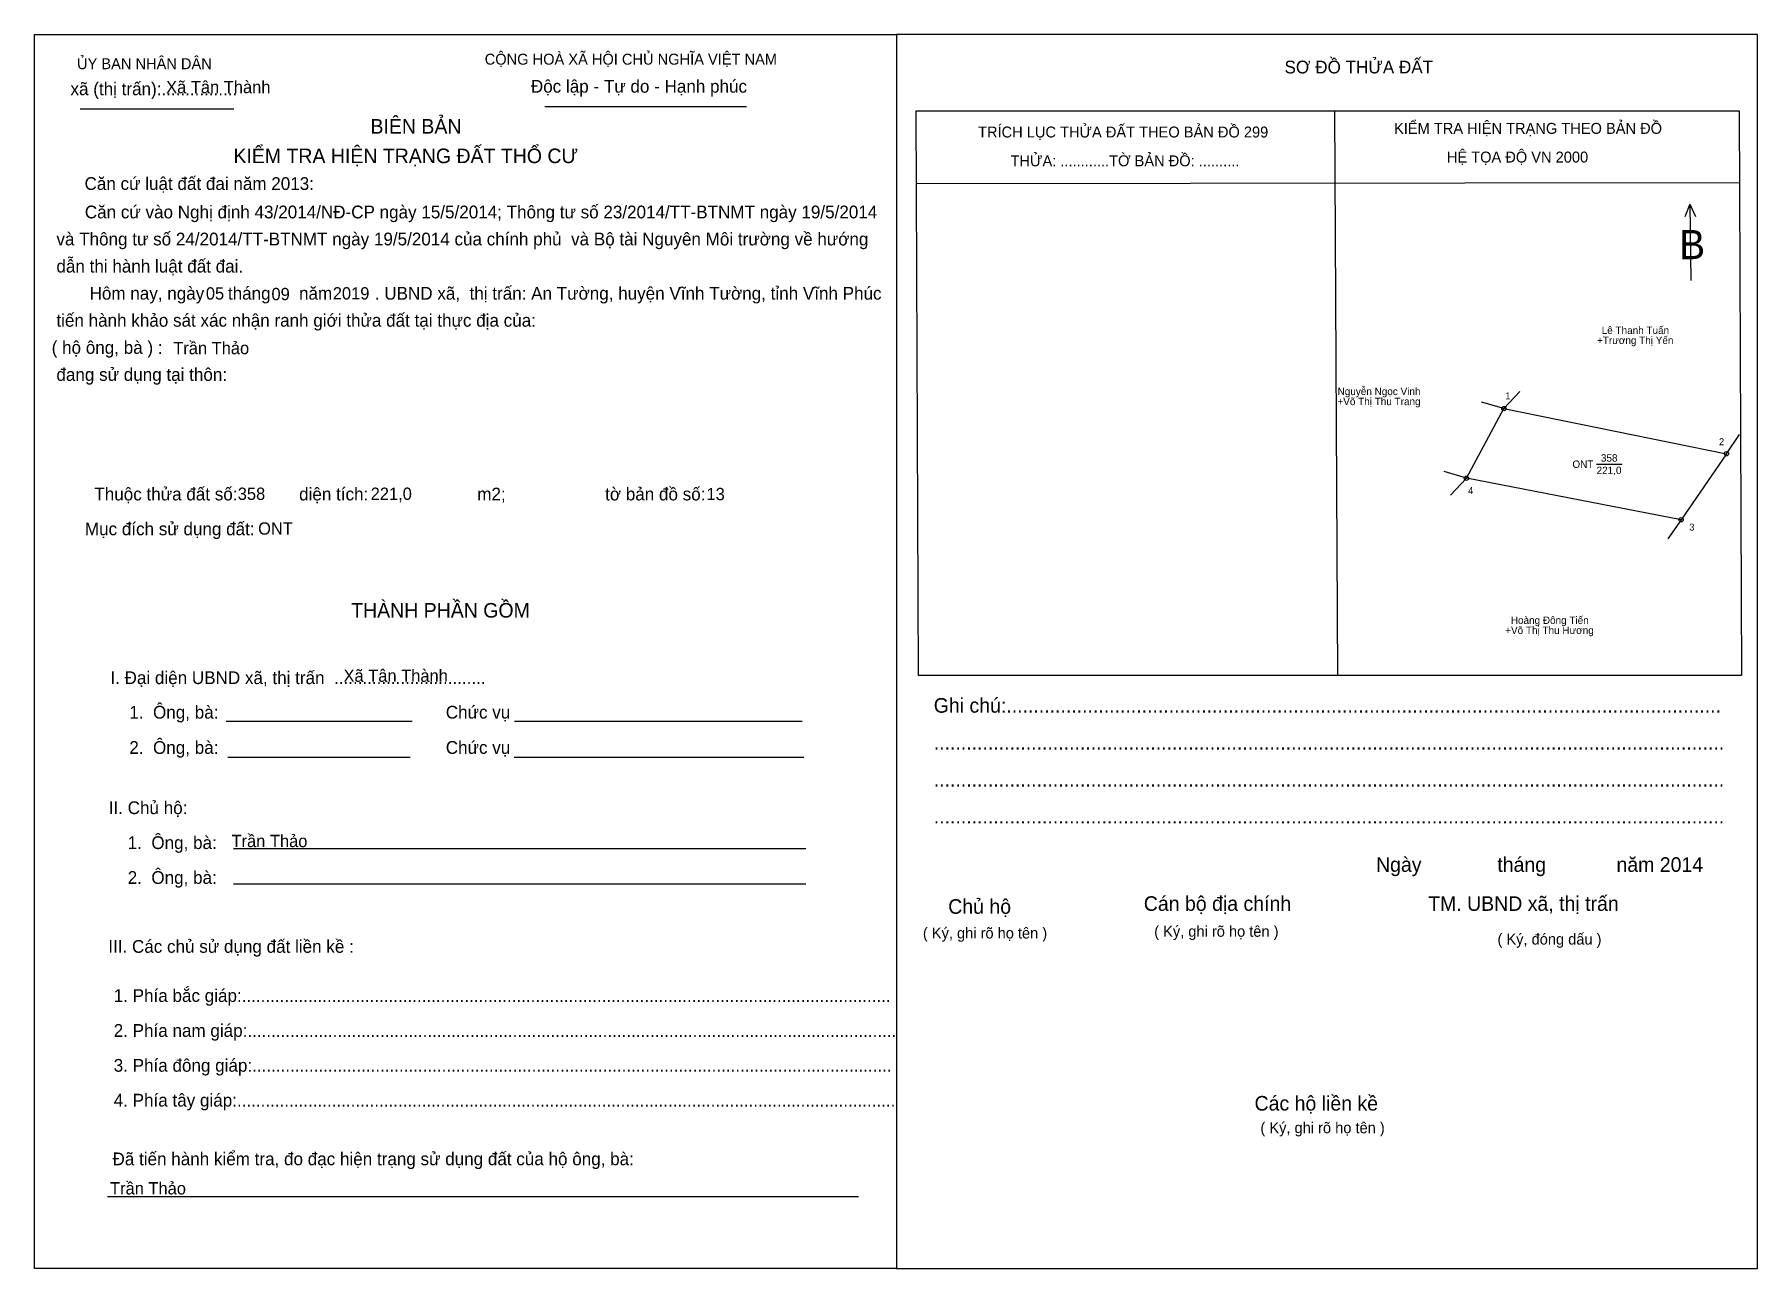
# Model space of a CAD drawing. Extents: x 540442 to 540641, y 1835139 to 1835281.
import ezdxf

# ---------------------------------------------------------------- set-up
doc = ezdxf.new("R2010")
doc.units = 0
for name, color, linetype in [('bbhtNoiDung', 7, 'Continuous'), ('bbhtTemplate', 7, 'Continuous'), ('CanhThua', 7, 'Continuous'), ('MocDinhThua', 7, 'Continuous'), ('NhanDiaChinhThua', 7, 'Continuous'), ('NhanTuCan', 7, 'Continuous'), ('RauThua', 7, 'Continuous'), ('SoHieuDinhThua', 7, 'Continuous')]:
    doc.layers.add(name, color=color, linetype=linetype)

msp = doc.modelspace()

# ---------------------------------------------------------------- linework, layer by layer
at = {"layer": 'bbhtTemplate'}
for p, q in [((540447.27, 1835272.57), (540465.01, 1835272.57)), ((540500.87, 1835272.81), (540524.15, 1835272.81)), ((540591.96, 1835272.34), (540592.29, 1835207.18)), ((540543.7, 1835263.96), (540638.61, 1835264.06)), ((540632.93, 1835261.55), (540632.37, 1835260.08)), ((540632.93, 1835261.55), (540633.6, 1835260.13)), ((540632.93, 1835261.55), (540633.03, 1835252.75)), ((540464.11, 1835201.93), (540485.59, 1835201.93)), ((540497.37, 1835201.93), (540530.54, 1835201.93)), ((540464.3, 1835197.77), (540485.36, 1835197.77)), ((540497.33, 1835197.77), (540530.73, 1835197.77)), ((540464.96, 1835187.21), (540530.97, 1835187.21)), ((540464.96, 1835183.14), (540530.97, 1835183.14)), ((540450.44, 1835147.09), (540537.07, 1835147.09))]:
    msp.add_line(p, q, dxfattribs=at)
for points in [[(540442.01, 1835138.76), (540442.01, 1835281.14), (540541.42, 1835281.14), (540541.42, 1835138.76)], [(540640.74, 1835138.76), (540640.74, 1835281.14), (540541.42, 1835281.14), (540541.42, 1835138.76)]]:
    msp.add_lwpolyline(points, close=True, dxfattribs=at)
for points in [[(540543.98, 1835207.18), (540543.7, 1835272.34), (540638.61, 1835272.34), (540638.9, 1835207.18)], [(540638.85, 1835207.18), (540543.93, 1835207.18)]]:
    msp.add_lwpolyline(points, dxfattribs=at)
at = {"layer": 'CanhThua'}
for p, q in [((540607.17, 1835229.94), (540611.5, 1835237.98)), ((540611.5, 1835237.98), (540637.15, 1835232.77)), ((540637.15, 1835232.77), (540631.92, 1835225.15)), ((540631.92, 1835225.15), (540607.17, 1835229.94))]:
    msp.add_line(p, q, dxfattribs=at)
at = {"layer": 'MocDinhThua'}
for centre in [(540611.5, 1835237.98), (540637.15, 1835232.77), (540607.17, 1835229.94), (540631.92, 1835225.15)]:
    msp.add_circle(centre, 0.25, dxfattribs=at)
at = {"layer": 'NhanDiaChinhThua'}
msp.add_line((540622.18, 1835231.56), (540625.12, 1835231.56), dxfattribs=at)
at = {"layer": 'RauThua'}
for p, q in [((540611.5, 1835237.98), (540608.92, 1835238.72)), ((540611.5, 1835237.98), (540613.33, 1835239.94)), ((540637.15, 1835232.77), (540638.66, 1835234.97)), ((540607.17, 1835229.94), (540604.6, 1835230.7)), ((540607.17, 1835229.94), (540605.34, 1835227.98)), ((540631.92, 1835225.15), (540630.41, 1835222.94))]:
    msp.add_line(p, q, dxfattribs=at)

# ---------------------------------------------------------------- texts
at = {"layer": 'bbhtNoiDung'}
for s, height, p in [('Xã Tân Thành', 1.4195, (540457.2, 1835274.36)), ('05', 1.419, (540461.78, 1835250.55)), ('09', 1.419, (540469.35, 1835250.48)), ('2019', 1.419, (540476.42, 1835250.56)), ('Trần Thảo', 1.419, (540458.02, 1835244.25)), ('358', 1.419, (540465.46, 1835227.44)), ('221,0', 1.419, (540480.79, 1835227.44)), ('13', 1.419, (540519.52, 1835227.41)), ('ONT', 1.419, (540467.81, 1835223.43)), ('Xã Tân Thành', 1.4195, (540477.66, 1835206.45)), ('Trần Thảo', 1.419, (540464.74, 1835187.38)), ('Trần Thảo', 1.419, (540450.73, 1835147.31))]:
    msp.add_text(s, height=height, dxfattribs=at).set_placement(p)
at = {"layer": 'bbhtTemplate'}
for s, height, p in [('ỦY BAN NHÂN DÂN', 1.2605, (540446.92, 1835277.13)), ('CỘNG HOÀ XÃ HỘI CHỦ NGHĨA VIỆT NAM', 1.2605, (540493.94, 1835277.65)), ('SƠ ĐỒ THỬA ĐẤT', 1.4705, (540586.19, 1835276.64)), ('xã (thị trấn):................', 1.4705, (540446.17, 1835274.13)), ('Độc lập - Tự do - Hạnh phúc', 1.4705, (540499.27, 1835274.42)), ('BIÊN BẢN', 1.681, (540480.77, 1835269.7)), ('TRÍCH LỤC THỬA ĐẤT THEO BẢN ĐỒ 299', 1.2605, (540550.84, 1835269.25)), ('KIỂM TRA HIỆN TRẠNG THEO BẢN ĐỒ', 1.2605, (540598.82, 1835269.67)), ('KIỂM TRA HIỆN TRẠNG ĐẤT THỔ CƯ', 1.6808, (540464.96, 1835266.29)), ('        THỬA: ............TỜ BẢN ĐỒ: ..........', 1.2605, (540550.84, 1835265.93)), ('             HỆ TỌA ĐỘ VN 2000', 1.2605, (540598.82, 1835266.36)), ('Căn cứ luật đất đai năm 2013:', 1.4705, (540447.79, 1835263.2)), ('       Căn cứ vào Nghị định 43/2014/NĐ-CP ngày 15/5/2014; Thông tư số 23/2014/TT-BTNMT ngày 19/5/2014', 1.47051, (540444, 1835259.92)), (' và Thông tư số 24/2014/TT-BTNMT ngày 19/5/2014 của chính phủ  và Bộ tài Nguyên Môi trường về hướng', 1.4705, (540444, 1835256.8)), ('B', 3.36, (540631.7, 1835255.21)), (' dẫn thi hành luật đất đai.', 1.4705, (540444, 1835253.67)), ('        Hôm nay, ngày     tháng      năm         . UBND xã,  thị trấn: An Tường, huyện Vĩnh Tường, tỉnh Vĩnh Phúc', 1.47051, (540444, 1835250.54)), (' tiến hành khảo sát xác nhận ranh giới thửa đất tại thực địa của:', 1.4705, (540444, 1835247.42)), ('( hộ ông, bà ) :', 1.4705, (540444, 1835244.29)), (' đang sử dụng tại thôn:', 1.4705, (540444, 1835241.17)), ('  Thuộc thửa đất số:             diện tích:                       m2;                     tờ bản đồ số:', 1.47051, (540447.83, 1835227.38)), ('Mục đích sử dụng đất:', 1.4705, (540447.83, 1835223.36)), ('THÀNH PHẦN GỒM', 1.6808, (540478.54, 1835213.86)), ('I. Đại diện UBND xã, thị trấn  ................................', 1.4705, (540450.77, 1835206.19)), ('    1.  Ông, bà:                                                Chức vụ', 1.4705, (540450.77, 1835202.21)), ('Ghi chú:....................................................................................................................................', 1.68076, (540545.73, 1835202.89)), ('    2.  Ông, bà:                                                Chức vụ', 1.4705, (540450.77, 1835198.14)), ('..................................................................................................................................................', 1.68076, (540545.73, 1835198.63)), ('II. Chủ hộ:', 1.4705, (540450.58, 1835191.19)), ('..................................................................................................................................................', 1.68076, (540545.73, 1835194.37)), ('    1.  Ông, bà:', 1.4705, (540450.58, 1835187.16)), ('..................................................................................................................................................', 1.68076, (540545.73, 1835190.11)), ('    2.  Ông, bà:', 1.4705, (540450.58, 1835183.14)), ('Ngày              tháng             năm 2014', 1.6808, (540596.74, 1835184.53)), ('Chủ hộ', 1.681, (540547.4, 1835179.69)), ('Cán bộ địa chính', 1.6808, (540569.96, 1835180.03)), ('TM. UBND xã, thị trấn', 1.6808, (540602.75, 1835180.03)), ('( Ký, ghi rõ họ tên )', 1.2605, (540544.48, 1835176.84)), ('( Ký, ghi rõ họ tên )', 1.2605, (540571.16, 1835177.04)), ('( Ký, đóng dấu )', 1.2605, (540610.75, 1835176.14)), ('III. Các chủ sử dụng đất liền kề :', 1.4705, (540450.53, 1835175.19)), ('    1. Phía bắc giáp:.........................................................................................................................................', 1.47051, (540448.97, 1835169.52)), ('    2. Phía nam giáp:.........................................................................................................................................', 1.47051, (540448.97, 1835165.49)), ('    3. Phía đông giáp:.......................................................................................................................................', 1.47051, (540448.97, 1835161.47)), ('    4. Phía tây giáp:...........................................................................................................................................', 1.47051, (540448.97, 1835157.45)), ('Các hộ liền kề', 1.6808, (540582.73, 1835156.99)), ('( Ký, ghi rõ họ tên )', 1.2605, (540583.41, 1835154.38)), ('    Đã tiến hành kiểm tra, đo đạc hiện trạng sử dụng đất của hộ ông, bà:', 1.4705, (540448.83, 1835150.68))]:
    msp.add_text(s, height=height, dxfattribs=at).set_placement(p)
at = {"layer": 'NhanDiaChinhThua'}
for s, p in [('358', (540622.68, 1835231.85)), ('ONT', (540619.39, 1835231.13)), ('221,0', (540622.18, 1835230.42))]:
    msp.add_text(s, height=0.857, dxfattribs=at).set_placement(p)
at = {"layer": 'NhanTuCan'}
for s, p in [('Lê Thanh Tuấn', (540622.77, 1835246.58)), ('+Trương Thị Yến', (540622.23, 1835245.42)), ('Nguyễn Ngọc Vinh', (540592.31, 1835239.53)), ('+Võ Thị Thu Trang', (540592.29, 1835238.37)), ('+Võ Thị Thu Hương', (540611.64, 1835211.97)), ('Hoàng Đông Tiến', (540612.29, 1835213.13))]:
    msp.add_text(s, height=0.8571, dxfattribs=at).set_placement(p)
at = {"layer": 'SoHieuDinhThua'}
for s, p in [('1', (540611.65, 1835239.04)), ('2', (540636.3, 1835233.75)), ('4', (540607.35, 1835228.11)), ('3', (540632.87, 1835223.9))]:
    msp.add_text(s, height=0.804, dxfattribs=at).set_placement(p)

doc.saveas('drawing.dxf')
